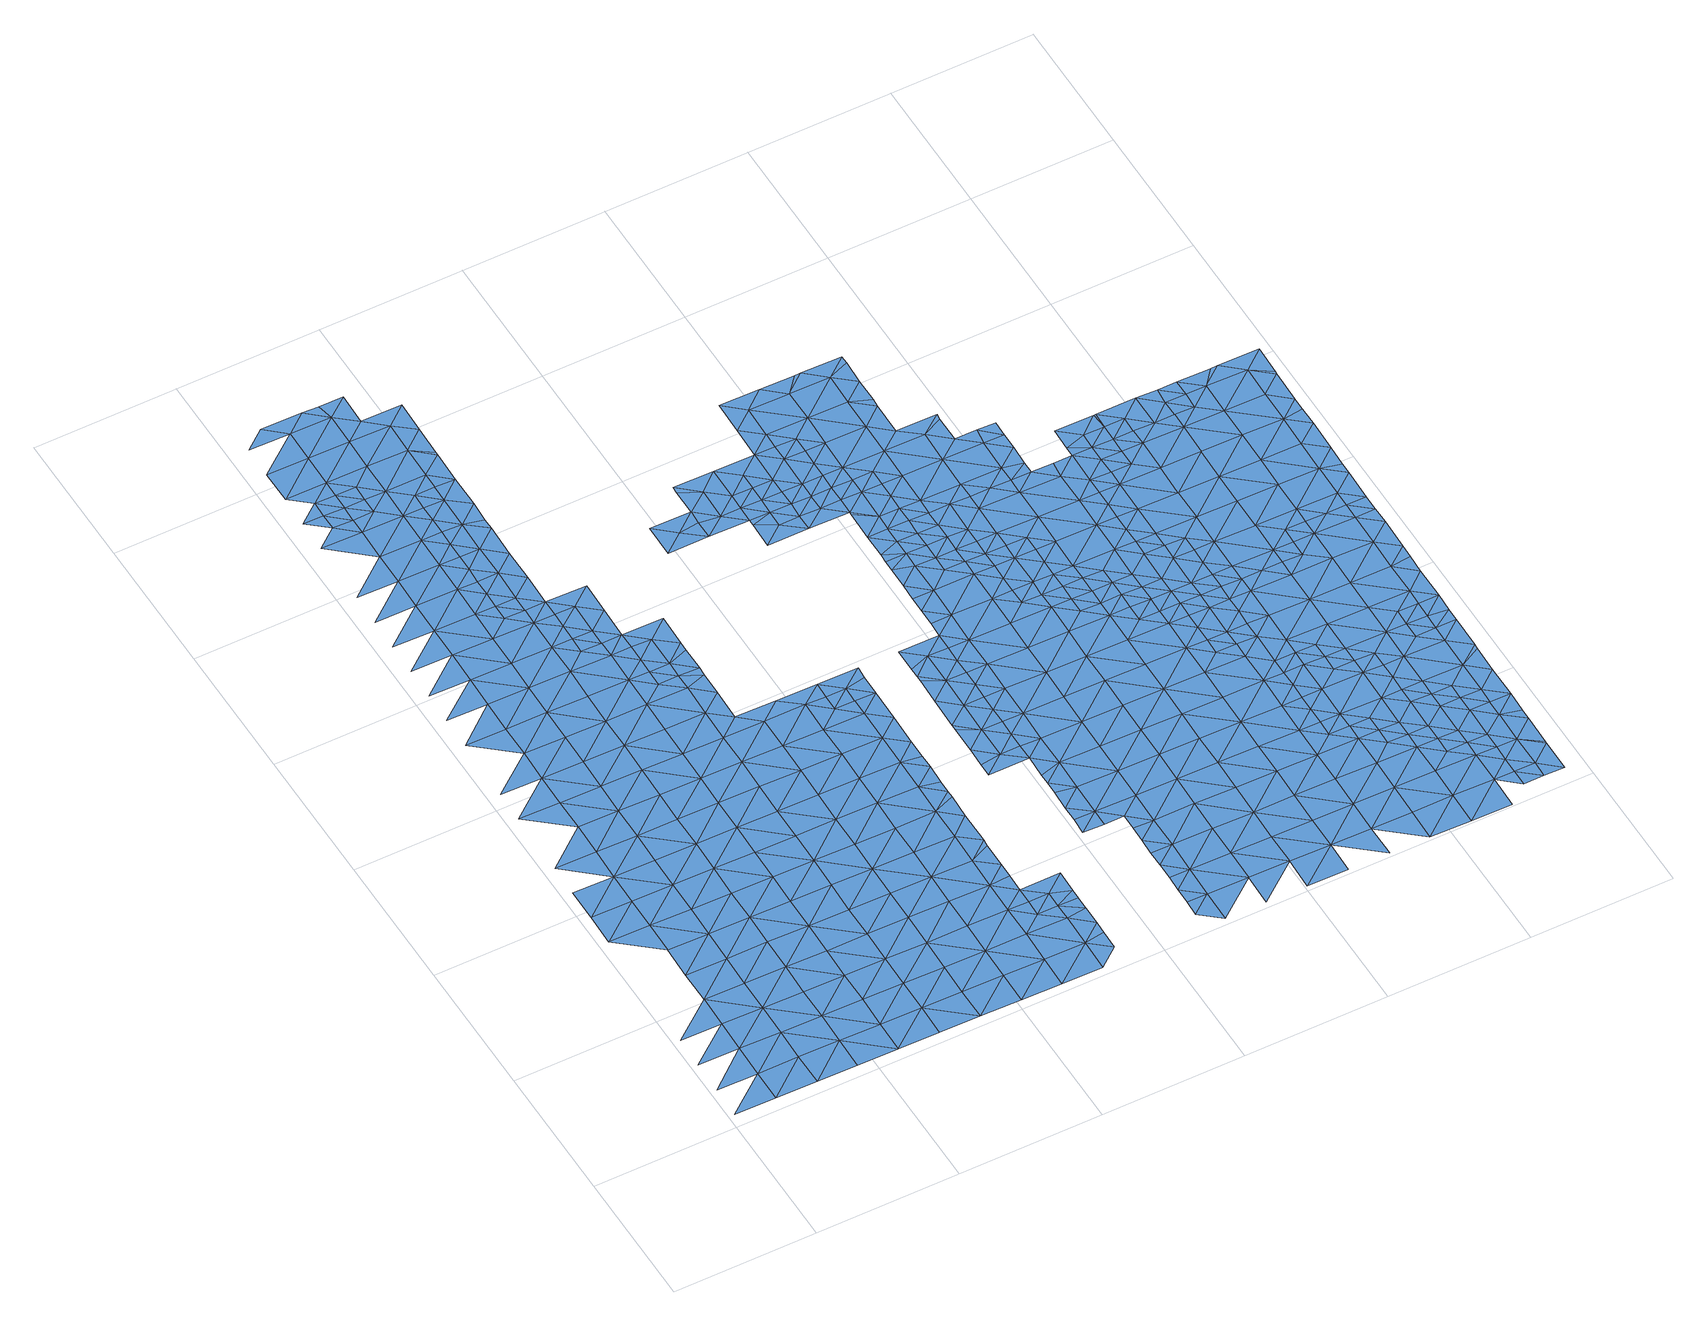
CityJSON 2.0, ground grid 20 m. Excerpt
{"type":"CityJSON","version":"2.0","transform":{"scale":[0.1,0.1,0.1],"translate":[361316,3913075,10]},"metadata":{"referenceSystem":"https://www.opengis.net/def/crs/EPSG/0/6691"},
"CityObjects":{
"waterbody1":{"type":"WaterBody","attributes":{"name":"9","class":"1140","function":"1","WaterBodyRiverFloodingRiskAttribute.description":"5","WaterBodyRiverFloodingRiskAttribute.rankOrg":"2","WaterBodyRiverFloodingRiskAttribute.adminType":"2","WaterBodyRiverFloodingRiskAttribute.scale":"L1"},"geometry":[{"type":"MultiSurface","lod":"1","boundaries":[[[0,1,2]],[[3,2,4]],[[5,4,6]],[[7,6,8]],[[2,1,9]],[[9,1,10]],[[4,2,11]],[[11,2,9]],[[6,4,12]],[[13,14,15]],[[12,4,11]],[[8,6,12]],[[10,16,9]],[[17,15,18]],[[16,11,9]],[[19,20,8]],[[15,14,18]],[[8,12,19]],[[21,8,20]],[[22,17,23]],[[24,12,11]],[[20,25,21]],[[25,14,13]],[[23,17,18]],[[10,26,16]],[[13,21,25]],[[24,11,16]],[[27,28,23]],[[29,30,12]],[[26,31,16]],[[32,28,27]],[[29,12,24]],[[19,12,30]],[[14,25,33]],[[18,14,34]],[[30,35,19]],[[23,18,34]],[[16,36,24]],[[14,33,34]],[[20,19,35]],[[23,37,27]],[[38,32,39]],[[35,40,20]],[[16,31,36]],[[36,41,24]],[[42,32,27]],[[38,39,43]],[[25,20,40]],[[23,34,44]],[[45,30,29]],[[40,46,25]],[[37,23,44]],[[29,24,45]],[[47,43,48]],[[33,25,46]],[[48,49,50]],[[42,27,37]],[[24,41,45]],[[39,32,42]],[[51,35,30]],[[49,52,50]],[[53,44,34]],[[34,33,54]],[[55,56,31]],[[54,33,46]],[[53,37,44]],[[57,30,45]],[[43,39,58]],[[52,59,60]],[[36,31,56]],[[58,39,42]],[[56,61,36]],[[51,30,57]],[[40,35,51]],[[53,34,54]],[[62,46,40]],[[59,63,64]],[[41,36,61]],[[37,65,42]],[[43,58,66]],[[48,43,67]],[[48,68,49]],[[61,69,41]],[[45,69,57]],[[67,43,66]],[[70,40,51]],[[67,68,48]],[[46,62,54]],[[45,41,69]],[[71,52,49]],[[37,53,72]],[[42,73,58]],[[74,56,55]],[[62,40,70]],[[65,37,72]],[[65,73,42]],[[57,75,51]],[[71,59,52]],[[76,53,54]],[[77,66,58]],[[78,63,79]],[[73,77,58]],[[74,80,56]],[[81,63,59]],[[82,72,53]],[[56,83,61]],[[57,69,75]],[[84,67,66]],[[51,85,70]],[[49,68,71]],[[54,62,86]],[[87,79,88]],[[71,81,59]],[[80,83,56]],[[76,54,86]],[[89,69,61]],[[77,84,66]],[[84,68,67]],[[51,75,90]],[[63,91,79]],[[72,92,65]],[[93,88,94]],[[81,91,63]],[[83,89,61]],[[95,86,62]],[[82,92,72]],[[92,73,65]],[[96,75,69]],[[51,90,85]],[[53,76,82]],[[62,70,95]],[[97,88,79]],[[98,94,99]],[[68,100,71]],[[91,101,79]],[[89,96,69]],[[99,102,103]],[[104,77,73]],[[105,90,75]],[[70,85,95]],[[106,100,68]],[[86,107,76]],[[74,108,80]],[[101,97,79]],[[106,68,84]],[[95,107,86]],[[109,110,111]],[[71,112,81]],[[111,103,102]],[[96,105,75]],[[113,110,109]],[[88,114,94]],[[115,85,90]],[[100,112,71]],[[80,116,83]],[[76,117,82]],[[73,92,104]],[[104,118,77]],[[77,119,84]],[[81,120,91]],[[94,121,99]],[[122,111,102]],[[74,123,108]],[[124,125,113]],[[126,117,76]],[[83,116,89]],[[118,119,77]],[[91,127,101]],[[112,120,81]],[[76,107,126]],[[88,97,114]],[[84,128,106]],[[129,124,113]],[[115,90,105]],[[95,85,115]],[[99,130,102]],[[127,131,101]],[[80,108,116]],[[132,125,133]],[[134,96,89]],[[102,135,122]],[[119,128,84]],[[131,136,101]],[[137,107,95]],[[91,120,127]],[[116,138,89]],[[139,104,92]],[[106,128,100]],[[133,125,124]],[[92,82,140]],[[97,101,136]],[[94,114,121]],[[138,134,89]],[[130,135,102]],[[141,112,100]],[[137,126,107]],[[142,105,96]],[[143,144,97]],[[82,117,140]],[[143,97,136]],[[95,115,145]],[[129,146,124]],[[147,132,133]],[[148,141,100]],[[114,97,144]],[[104,149,118]],[[99,121,130]],[[128,148,100]],[[150,127,120]],[[134,142,96]],[[141,151,112]],[[142,115,105]],[[137,95,145]],[[152,153,147]],[[108,154,116]],[[151,155,112]],[[112,155,120]],[[108,123,154]],[[156,157,114]],[[92,140,139]],[[156,114,144]],[[118,149,119]],[[137,158,126]],[[121,114,157]],[[130,159,135]],[[160,150,120]],[[159,146,161]],[[123,162,154]],[[163,124,146]],[[164,138,116]],[[119,165,128]],[[161,135,159]],[[166,160,120]],[[167,145,115]],[[168,169,121]],[[117,170,140]],[[104,139,149]],[[168,121,157]],[[120,155,166]],[[117,126,170]],[[149,171,119]],[[130,121,169]],[[172,141,148]],[[173,164,116]],[[174,147,133]],[[165,175,128]],[[170,126,158]],[[133,124,176]],[[175,177,128]],[[178,134,138]],[[128,177,148]],[[163,146,159]],[[179,115,142]],[[119,171,165]],[[152,147,180]],[[116,154,173]],[[181,182,130]],[[183,139,140]],[[130,182,159]],[[145,184,137]],[[130,169,181]],[[124,163,176]],[[177,185,148]],[[167,115,179]],[[167,184,145]],[[186,154,162]],[[185,187,148]],[[134,178,142]],[[172,148,187]],[[149,139,188]],[[183,188,139]],[[174,133,176]],[[140,170,189]],[[182,190,159]],[[191,165,171]],[[192,186,162]],[[193,171,149]],[[188,193,149]],[[180,147,174]],[[154,186,173]],[[138,164,178]],[[194,179,142]],[[195,170,158]],[[140,189,183]],[[158,137,196]],[[197,176,163]],[[193,198,171]],[[163,159,199]],[[196,195,158]],[[180,174,200]],[[195,189,170]],[[164,173,201]],[[202,142,178]],[[191,171,198]],[[203,174,176]],[[137,184,196]],[[179,204,167]],[[201,205,164]],[[182,206,190]],[[205,207,164]],[[159,190,199]],[[208,191,198]],[[204,184,167]],[[178,164,207]],[[209,188,183]],[[142,202,194]],[[201,173,210]],[[173,186,210]],[[211,183,189]],[[212,186,192]],[[206,213,190]],[[207,214,178]],[[197,163,199]],[[176,197,203]],[[195,215,189]],[[200,174,216]],[[216,174,203]],[[178,217,202]],[[204,179,194]],[[218,201,210]],[[178,214,217]],[[204,219,184]],[[211,209,183]],[[220,190,213]],[[186,221,210]],[[199,190,220]],[[222,186,212]],[[202,223,194]],[[224,202,217]],[[211,189,215]],[[221,186,222]],[[225,199,220]],[[223,202,224]],[[196,184,226]],[[196,227,195]],[[228,203,197]],[[223,229,194]],[[230,199,225]],[[218,210,231]],[[197,199,230]],[[210,221,231]],[[204,194,229]],[[184,219,226]],[[218,231,232]],[[233,219,204]],[[234,211,215]],[[197,230,228]],[[215,195,227]],[[235,209,211]],[[204,229,236]],[[196,226,227]],[[237,234,215]],[[233,204,236]],[[238,226,219]],[[239,219,233]],[[240,235,211]],[[240,211,234]],[[237,215,227]],[[219,239,238]],[[238,241,226]],[[241,242,226]],[[226,242,227]],[[243,234,237]],[[244,237,227]],[[242,244,227]],[[245,243,237]],[[244,245,237]],[[246,247,248]],[[247,249,250]],[[246,249,247]],[[251,252,253]],[[251,254,252]],[[252,254,255]],[[256,248,247]],[[257,248,256]],[[258,259,260]],[[258,253,259]],[[261,257,256]],[[253,252,259]],[[255,262,252]],[[260,263,264]],[[256,265,261]],[[266,265,267]],[[266,261,265]],[[263,260,259]],[[268,256,247]],[[269,264,263]],[[265,270,267]],[[270,262,271]],[[247,250,268]],[[272,252,262]],[[252,273,259]],[[271,267,270]],[[274,275,276]],[[275,269,263]],[[274,269,275]],[[272,273,252]],[[273,263,259]],[[256,277,265]],[[272,262,270]],[[278,276,279]],[[280,277,256]],[[276,275,279]],[[281,278,279]],[[282,270,265]],[[283,275,263]],[[256,268,280]],[[273,284,263]],[[285,286,287]],[[285,281,286]],[[277,282,265]],[[281,279,286]],[[283,279,275]],[[288,272,270]],[[289,290,291]],[[290,287,286]],[[289,287,290]],[[282,288,270]],[[283,263,284]],[[292,273,272]],[[291,293,294]],[[268,295,296]],[[283,297,279]],[[279,298,286]],[[293,291,290]],[[280,268,296]],[[288,292,272]],[[299,294,293]],[[300,284,273]],[[301,302,303]],[[301,299,302]],[[304,305,280]],[[305,282,277]],[[292,300,273]],[[299,293,302]],[[298,279,297]],[[290,286,298]],[[306,293,290]],[[280,296,304]],[[277,280,305]],[[298,306,290]],[[307,303,302]],[[308,303,307]],[[309,288,282]],[[310,308,307]],[[311,297,283]],[[312,302,293]],[[283,284,313]],[[314,310,307]],[[315,310,314]],[[315,316,317]],[[296,318,304]],[[319,312,293]],[[284,300,313]],[[296,320,318]],[[319,293,306]],[[282,305,309]],[[321,307,302]],[[297,322,298]],[[316,315,314]],[[323,314,307]],[[324,325,288]],[[311,283,313]],[[320,326,318]],[[304,327,305]],[[288,309,324]],[[292,288,325]],[[292,328,300]],[[321,323,307]],[[298,329,306]],[[330,316,314]],[[325,328,292]],[[322,297,311]],[[321,302,312]],[[330,314,323]],[[304,318,327]],[[306,331,319]],[[332,316,330]],[[309,333,324]],[[298,322,329]],[[305,327,334]],[[309,305,333]],[[312,319,335]],[[313,300,336]],[[337,323,321]],[[335,338,312]],[[311,313,336]],[[338,339,312]],[[340,322,311]],[[331,306,329]],[[305,334,333]],[[300,328,336]],[[321,312,339]],[[335,319,331]],[[341,337,321]],[[327,342,334]],[[325,343,328]],[[340,311,336]],[[318,344,345]],[[327,318,342]],[[321,339,341]],[[324,333,346]],[[325,324,343]],[[322,347,329]],[[348,335,331]],[[349,331,329]],[[342,318,345]],[[337,341,350]],[[324,346,343]],[[328,351,336]],[[352,322,340]],[[343,351,328]],[[347,349,329]],[[353,348,331]],[[333,354,346]],[[331,349,353]],[[355,340,336]],[[322,352,347]],[[334,342,356]],[[333,334,354]],[[348,353,357]],[[358,342,345]],[[334,356,354]],[[346,359,343]],[[336,351,360]],[[361,349,347]],[[352,362,347]],[[355,336,360]],[[363,345,364]],[[352,340,355]],[[365,356,342]],[[346,354,359]],[[355,366,352]],[[362,367,347]],[[347,368,361]],[[358,345,363]],[[367,368,347]],[[352,366,362]],[[369,354,356]],[[343,359,370]],[[351,343,371]],[[354,372,359]],[[365,342,358]],[[360,351,371]],[[343,370,371]],[[355,360,373]],[[364,374,363]],[[375,362,366]],[[376,377,359]],[[374,358,363]],[[369,356,365]],[[354,369,372]],[[376,359,372]],[[378,379,355]],[[378,355,373]],[[370,359,377]],[[380,360,371]],[[366,355,379]],[[373,360,380]],[[381,375,366]],[[382,383,370]],[[370,383,371]],[[384,381,366]],[[364,385,374]],[[370,377,382]],[[386,365,358]],[[366,379,384]],[[387,372,369]],[[388,373,380]],[[389,390,371]],[[391,358,374]],[[371,383,389]],[[369,365,392]],[[380,371,390]],[[393,387,369]],[[392,393,369]],[[394,388,380]],[[393,395,387]],[[396,374,385]],[[358,391,386]],[[392,365,386]],[[380,390,394]],[[374,397,391]],[[398,392,386]],[[399,386,391]],[[394,390,400]],[[400,390,401]],[[385,402,396]],[[397,399,391]],[[403,398,386]],[[399,403,386]],[[404,394,400]],[[405,394,404]],[[397,374,396]],[[406,405,404]],[[401,407,400]],[[408,398,403]],[[409,410,411]],[[412,406,404]],[[411,406,412]],[[413,399,397]],[[414,415,416]],[[409,411,412]],[[417,400,407]],[[400,418,404]],[[419,420,396]],[[419,396,421]],[[407,414,422]],[[417,418,400]],[[397,396,420]],[[414,416,422]],[[423,413,397]],[[417,407,422]],[[412,424,409]],[[425,426,427]],[[423,397,420]],[[416,428,422]],[[412,404,418]],[[413,423,429]],[[418,430,412]],[[431,426,432]],[[426,425,432]],[[412,430,424]],[[433,428,434]],[[433,431,432]],[[434,431,433]],[[425,435,432]],[[417,422,436]],[[437,418,417]],[[422,428,436]],[[438,424,430]],[[428,433,436]],[[439,440,441]],[[432,442,433]],[[437,417,436]],[[441,443,435]],[[437,444,418]],[[445,436,433]],[[430,446,438]],[[441,440,443]],[[432,435,442]],[[447,445,433]],[[442,447,433]],[[430,418,448]],[[445,449,436]],[[435,443,442]],[[449,450,436]],[[436,450,437]],[[440,451,443]],[[418,444,448]],[[446,430,448]],[[452,442,443]],[[452,443,451]],[[450,453,437]],[[454,445,447]],[[455,447,442]],[[456,446,448]],[[457,446,456]],[[458,455,442]],[[459,457,456]],[[458,442,452]],[[444,437,453]],[[460,454,447]],[[461,459,456]],[[450,462,453]],[[463,444,453]],[[447,455,460]],[[448,464,456]],[[448,444,464]],[[462,465,453]],[[464,444,463]],[[461,456,466]],[[467,463,453]],[[465,467,453]],[[456,468,466]],[[468,456,464]],[[469,464,463]],[[470,469,463]],[[470,463,467]],[[471,466,468]],[[464,472,468]],[[472,464,469]],[[473,471,468]],[[473,468,472]],[[473,474,471]]]}]},
"waterbody2":{"type":"WaterBody","attributes":{"name":"9","class":"1140","function":"1","WaterBodyRiverFloodingRiskAttribute.description":"5","WaterBodyRiverFloodingRiskAttribute.rankOrg":"1","WaterBodyRiverFloodingRiskAttribute.adminType":"2","WaterBodyRiverFloodingRiskAttribute.scale":"L1"},"geometry":[{"type":"MultiSurface","lod":"1","boundaries":[[[475,113,109]],[[146,129,161]],[[129,113,475]],[[122,109,111]],[[129,475,161]],[[135,161,475]],[[122,135,475]],[[109,122,475]]]}]},
"waterbody3":{"type":"WaterBody","attributes":{"name":"9","class":"1140","function":"1","WaterBodyRiverFloodingRiskAttribute.description":"5","WaterBodyRiverFloodingRiskAttribute.rankOrg":"1","WaterBodyRiverFloodingRiskAttribute.adminType":"2","WaterBodyRiverFloodingRiskAttribute.scale":"L1"},"geometry":[{"type":"MultiSurface","lod":"1","boundaries":[[[136,131,476]],[[477,476,160]],[[150,160,476]],[[131,150,476]],[[127,150,131]],[[143,136,478]],[[144,143,478]],[[479,144,478]],[[480,479,478]],[[481,479,482]],[[181,483,182]],[[478,136,476]],[[181,169,483]],[[481,482,484]],[[213,483,485]],[[483,481,485]],[[169,481,483]],[[169,168,481]],[[168,157,481]],[[481,157,479]],[[157,156,479]],[[213,206,483]],[[477,478,476]],[[156,144,479]],[[485,481,484]],[[480,478,477]],[[206,182,483]],[[482,479,480]]]}]},
"waterbody4":{"type":"WaterBody","attributes":{"name":"9","class":"1140","function":"1","WaterBodyRiverFloodingRiskAttribute.description":"5","WaterBodyRiverFloodingRiskAttribute.rankOrg":"1","WaterBodyRiverFloodingRiskAttribute.adminType":"2","WaterBodyRiverFloodingRiskAttribute.scale":"L1"},"geometry":[{"type":"MultiSurface","lod":"1","boundaries":[[[172,151,141]],[[187,486,487]],[[487,486,488]],[[155,487,488]],[[172,187,487]],[[151,172,487]],[[166,155,488]],[[166,488,160]],[[486,489,488]],[[151,487,155]],[[489,160,488]]]}]},
"waterbody5":{"type":"WaterBody","attributes":{"name":"9","class":"1140","function":"1","WaterBodyRiverFloodingRiskAttribute.description":"5","WaterBodyRiverFloodingRiskAttribute.rankOrg":"1","WaterBodyRiverFloodingRiskAttribute.adminType":"2","WaterBodyRiverFloodingRiskAttribute.scale":"L1"},"geometry":[{"type":"MultiSurface","lod":"1","boundaries":[[[490,491,187]],[[492,493,494]],[[490,494,491]],[[492,494,490]],[[492,490,177]],[[185,177,490]],[[175,492,177]],[[490,187,185]],[[208,493,492]],[[175,191,492]],[[492,191,208]],[[191,175,165]]]}]},
"waterbody6":{"type":"WaterBody","attributes":{"name":"9","class":"1140","function":"1","WaterBodyRiverFloodingRiskAttribute.description":"5","WaterBodyRiverFloodingRiskAttribute.rankOrg":"1","WaterBodyRiverFloodingRiskAttribute.adminType":"2","WaterBodyRiverFloodingRiskAttribute.scale":"L1"},"geometry":[{"type":"MultiSurface","lod":"1","boundaries":[[[495,496,207]],[[201,495,205]],[[218,495,201]],[[218,232,497]],[[218,497,495]],[[496,495,497]],[[207,205,495]]]}]},
"waterbody7":{"type":"WaterBody","attributes":{"name":"9","class":"1140","function":"1","WaterBodyRiverFloodingRiskAttribute.description":"5","WaterBodyRiverFloodingRiskAttribute.rankOrg":"1","WaterBodyRiverFloodingRiskAttribute.adminType":"2","WaterBodyRiverFloodingRiskAttribute.scale":"L1"},"geometry":[{"type":"MultiSurface","lod":"1","boundaries":[[[498,499,500]],[[235,240,500]],[[235,500,499]],[[243,245,500]],[[500,234,243]],[[498,500,245]],[[240,234,500]]]}]},
"waterbody8":{"type":"WaterBody","attributes":{"name":"9","class":"1140","function":"1","WaterBodyRiverFloodingRiskAttribute.description":"5","WaterBodyRiverFloodingRiskAttribute.rankOrg":"1","WaterBodyRiverFloodingRiskAttribute.adminType":"2","WaterBodyRiverFloodingRiskAttribute.scale":"L1"},"geometry":[{"type":"MultiSurface","lod":"1","boundaries":[[[501,502,503]],[[502,504,503]],[[505,501,503]],[[506,505,503]],[[506,503,504]]]}]},
"waterbody9":{"type":"WaterBody","attributes":{"name":"9","class":"1140","function":"1","WaterBodyRiverFloodingRiskAttribute.description":"5","WaterBodyRiverFloodingRiskAttribute.rankOrg":"1","WaterBodyRiverFloodingRiskAttribute.adminType":"2","WaterBodyRiverFloodingRiskAttribute.scale":"L1"},"geometry":[{"type":"MultiSurface","lod":"1","boundaries":[[[289,507,287]],[[508,509,510]],[[511,269,512]],[[511,512,513]],[[514,513,512]],[[514,512,515]],[[515,516,514]],[[278,515,276]],[[515,278,281]],[[517,515,281]],[[512,269,274]],[[276,515,512]],[[515,517,518]],[[517,281,285]],[[507,519,520]],[[516,515,518]],[[512,274,276]],[[517,520,518]],[[519,507,509]],[[289,291,507]],[[299,521,510]],[[508,510,521]],[[507,291,510]],[[507,510,509]],[[294,510,291]],[[294,299,510]],[[285,287,517]],[[517,287,507]],[[517,507,520]]]}]},
"waterbody10":{"type":"WaterBody","attributes":{"name":"9","class":"1140","function":"1","WaterBodyRiverFloodingRiskAttribute.description":"5","WaterBodyRiverFloodingRiskAttribute.rankOrg":"2","WaterBodyRiverFloodingRiskAttribute.adminType":"2","WaterBodyRiverFloodingRiskAttribute.scale":"L1"},"geometry":[{"type":"MultiSurface","lod":"1","boundaries":[[[522,523,524]],[[523,525,526]],[[525,523,527]],[[525,527,528]],[[528,527,529]],[[529,527,522]],[[523,522,527]]]}]},
"waterbody11":{"type":"WaterBody","attributes":{"name":"9","class":"1140","function":"1","WaterBodyRiverFloodingRiskAttribute.description":"5","WaterBodyRiverFloodingRiskAttribute.rankOrg":"3","WaterBodyRiverFloodingRiskAttribute.adminType":"2","WaterBodyRiverFloodingRiskAttribute.scale":"L1"},"geometry":[{"type":"MultiSurface","lod":"1","boundaries":[[[530,523,526]],[[530,531,532]],[[523,533,524]],[[534,531,530]],[[534,530,526]],[[532,533,530]],[[535,533,532]],[[533,523,530]]]}]},
"waterbody12":{"type":"WaterBody","attributes":{"name":"9","class":"1140","function":"1","WaterBodyRiverFloodingRiskAttribute.description":"5","WaterBodyRiverFloodingRiskAttribute.rankOrg":"2","WaterBodyRiverFloodingRiskAttribute.adminType":"2","WaterBodyRiverFloodingRiskAttribute.scale":"L1"},"geometry":[{"type":"MultiSurface","lod":"1","boundaries":[[[536,504,537]],[[533,535,538]],[[536,537,539]],[[540,541,542]],[[542,543,540]],[[544,543,542]],[[502,538,504]],[[545,546,542]],[[542,531,545]],[[547,535,548]],[[532,548,535]],[[549,550,551]],[[549,546,545]],[[502,501,538]],[[504,538,537]],[[537,538,535]],[[537,535,547]],[[537,547,539]],[[541,548,531]],[[532,531,548]],[[534,526,545]],[[542,541,531]],[[545,526,550]],[[546,544,542]],[[534,545,531]],[[550,549,545]],[[533,538,524]],[[501,524,538]],[[541,547,548]]]}]},
"waterbody13":{"type":"WaterBody","attributes":{"name":"9","class":"1140","function":"1","WaterBodyRiverFloodingRiskAttribute.description":"5","WaterBodyRiverFloodingRiskAttribute.rankOrg":"3","WaterBodyRiverFloodingRiskAttribute.adminType":"2","WaterBodyRiverFloodingRiskAttribute.scale":"L1"},"geometry":[{"type":"MultiSurface","lod":"1","boundaries":[[[525,528,552]],[[552,528,553]],[[554,552,553]],[[554,551,552]],[[550,526,525]],[[552,551,550]],[[550,525,552]]]}]},
"waterbody14":{"type":"WaterBody","attributes":{"name":"9","class":"1140","function":"1","WaterBodyRiverFloodingRiskAttribute.description":"5","WaterBodyRiverFloodingRiskAttribute.rankOrg":"3","WaterBodyRiverFloodingRiskAttribute.adminType":"2","WaterBodyRiverFloodingRiskAttribute.scale":"L1"},"geometry":[{"type":"MultiSurface","lod":"1","boundaries":[[[555,317,316]],[[556,316,332]],[[557,556,332]],[[316,556,555]],[[557,558,556]],[[558,559,556]],[[559,555,556]],[[560,558,557]]]}]},
"waterbody15":{"type":"WaterBody","attributes":{"name":"9","class":"1140","function":"1","WaterBodyRiverFloodingRiskAttribute.description":"5","WaterBodyRiverFloodingRiskAttribute.rankOrg":"2","WaterBodyRiverFloodingRiskAttribute.adminType":"2","WaterBodyRiverFloodingRiskAttribute.scale":"L1"},"geometry":[{"type":"MultiSurface","lod":"1","boundaries":[[[561,562,553]],[[554,563,551]],[[553,564,554]],[[563,564,565]],[[566,564,562]],[[563,554,564]],[[553,562,564]],[[567,565,564]],[[566,567,564]],[[568,566,562]],[[559,558,562]],[[561,559,562]],[[568,558,560]],[[558,568,562]]]}]},
"waterbody16":{"type":"WaterBody","attributes":{"name":"9","class":"1140","function":"1","WaterBodyRiverFloodingRiskAttribute.description":"5","WaterBodyRiverFloodingRiskAttribute.rankOrg":"3","WaterBodyRiverFloodingRiskAttribute.adminType":"2","WaterBodyRiverFloodingRiskAttribute.scale":"L1"},"geometry":[{"type":"MultiSurface","lod":"1","boundaries":[[[569,337,350]],[[570,569,350]],[[330,323,337]],[[330,571,332]],[[571,330,569]],[[572,571,569]],[[330,337,569]],[[570,572,569]]]}]},
"waterbody17":{"type":"WaterBody","attributes":{"name":"9","class":"1140","function":"1","WaterBodyRiverFloodingRiskAttribute.description":"5","WaterBodyRiverFloodingRiskAttribute.rankOrg":"3","WaterBodyRiverFloodingRiskAttribute.adminType":"2","WaterBodyRiverFloodingRiskAttribute.scale":"L1"},"geometry":[{"type":"MultiSurface","lod":"1","boundaries":[[[573,574,348]],[[348,574,335]],[[338,335,574]],[[341,339,575]],[[576,575,577]],[[573,577,574]],[[339,338,574]],[[578,579,575]],[[339,574,575]],[[579,350,575]],[[576,578,575]],[[341,575,350]],[[575,574,577]],[[573,348,357]]]}]},
"waterbody18":{"type":"WaterBody","attributes":{"name":"9","class":"1140","function":"1","WaterBodyRiverFloodingRiskAttribute.description":"5","WaterBodyRiverFloodingRiskAttribute.rankOrg":"1","WaterBodyRiverFloodingRiskAttribute.adminType":"2","WaterBodyRiverFloodingRiskAttribute.scale":"L1"},"geometry":[{"type":"MultiSurface","lod":"1","boundaries":[[[567,566,580]],[[581,580,566]],[[581,566,568]],[[582,583,584]],[[582,584,585]],[[586,582,585]],[[582,586,587]],[[582,587,588]],[[588,587,589]],[[590,591,592]],[[593,594,595]],[[596,594,593]],[[597,594,596]],[[598,541,540]],[[549,599,546]],[[568,600,581]],[[584,601,585]],[[586,585,598]],[[586,602,587]],[[602,603,587]],[[602,604,603]],[[587,603,605]],[[583,582,588]],[[589,587,605]],[[604,602,606]],[[602,607,606]],[[607,608,599]],[[563,565,599]],[[565,567,580]],[[591,580,581]],[[609,610,611]],[[610,612,595]],[[612,593,595]],[[593,613,596]],[[600,614,581]],[[615,614,616]],[[616,613,615]],[[613,593,615]],[[549,551,599]],[[591,615,593]],[[615,591,581]],[[593,612,591]],[[612,592,591]],[[612,609,592]],[[609,612,610]],[[615,581,614]],[[560,600,568]],[[540,543,598]],[[544,546,608]],[[599,608,546]],[[608,543,544]],[[608,586,543]],[[608,607,586]],[[602,586,607]],[[543,586,598]],[[551,563,599]],[[585,601,617]],[[585,617,598]],[[617,541,598]],[[618,606,607]],[[618,607,619]],[[599,619,607]],[[565,619,599]],[[580,619,565]],[[619,580,591]],[[619,591,590]],[[620,590,592]],[[590,620,621]],[[590,618,619]],[[590,621,618]]]}]},
"waterbody19":{"type":"WaterBody","attributes":{"name":"9","class":"1140","function":"1","WaterBodyRiverFloodingRiskAttribute.description":"5","WaterBodyRiverFloodingRiskAttribute.rankOrg":"3","WaterBodyRiverFloodingRiskAttribute.adminType":"2","WaterBodyRiverFloodingRiskAttribute.scale":"L1"},"geometry":[{"type":"MultiSurface","lod":"1","boundaries":[[[622,361,368]],[[622,623,624]],[[622,624,625]],[[353,625,357]],[[625,353,361]],[[625,361,622]],[[361,353,349]],[[624,357,625]]]}]},
"waterbody20":{"type":"WaterBody","attributes":{"name":"9","class":"1140","function":"1","WaterBodyRiverFloodingRiskAttribute.description":"5","WaterBodyRiverFloodingRiskAttribute.rankOrg":"2","WaterBodyRiverFloodingRiskAttribute.adminType":"2","WaterBodyRiverFloodingRiskAttribute.scale":"L1"},"geometry":[{"type":"MultiSurface","lod":"1","boundaries":[[[626,627,628]],[[622,629,630]],[[622,368,629]],[[631,632,633]],[[614,600,634]],[[627,635,578]],[[557,332,571]],[[570,350,635]],[[635,572,570]],[[635,627,636]],[[637,636,627]],[[638,633,381]],[[633,638,631]],[[639,640,641]],[[642,639,641]],[[631,642,641]],[[643,642,631]],[[643,631,410]],[[613,636,637]],[[636,613,616]],[[644,597,645]],[[597,637,645]],[[597,596,637]],[[637,626,645]],[[626,646,645]],[[647,646,626]],[[648,649,641]],[[641,649,632]],[[632,649,630]],[[573,624,650]],[[622,630,623]],[[629,632,630]],[[631,641,632]],[[640,648,641]],[[651,649,652]],[[652,653,651]],[[654,628,653]],[[654,655,628]],[[626,655,647]],[[616,614,636]],[[596,613,637]],[[649,651,630]],[[572,635,636]],[[627,578,656]],[[635,350,579]],[[656,578,576]],[[576,577,656]],[[577,573,650]],[[630,651,623]],[[623,651,650]],[[650,651,628]],[[651,653,628]],[[628,656,650]],[[656,628,627]],[[628,655,626]],[[656,577,650]],[[624,623,650]],[[624,573,357]],[[579,578,635]],[[626,637,627]],[[657,658,659]],[[660,659,658]],[[646,657,659]],[[557,634,560]],[[571,634,557]],[[571,572,634]],[[634,572,614]],[[614,572,636]],[[600,560,634]],[[638,410,631]],[[646,661,645]],[[644,645,661]],[[660,662,659]],[[662,660,663]],[[662,661,659]],[[661,646,659]]]}]},
"waterbody21":{"type":"WaterBody","attributes":{"name":"9","class":"1140","function":"1","WaterBodyRiverFloodingRiskAttribute.description":"5","WaterBodyRiverFloodingRiskAttribute.rankOrg":"3","WaterBodyRiverFloodingRiskAttribute.adminType":"2","WaterBodyRiverFloodingRiskAttribute.scale":"L1"},"geometry":[{"type":"MultiSurface","lod":"1","boundaries":[[[629,368,664]],[[633,629,664]],[[633,664,375]],[[633,375,381]],[[362,375,664]],[[367,664,368]],[[367,362,664]],[[632,629,633]]]}]},
"waterbody22":{"type":"WaterBody","attributes":{"name":"9","class":"1140","function":"1","WaterBodyRiverFloodingRiskAttribute.description":"5","WaterBodyRiverFloodingRiskAttribute.rankOrg":"3","WaterBodyRiverFloodingRiskAttribute.adminType":"2","WaterBodyRiverFloodingRiskAttribute.scale":"L1"},"geometry":[{"type":"MultiSurface","lod":"1","boundaries":[[[411,410,638]],[[411,638,665]],[[665,384,379]],[[384,665,381]],[[638,381,665]],[[388,394,666]],[[405,406,666]],[[411,665,406]],[[665,666,406]],[[379,666,665]],[[379,378,666]],[[378,388,666]],[[378,373,388]],[[405,666,394]]]}]},
"waterbody23":{"type":"WaterBody","attributes":{"name":"9","class":"1140","function":"1","WaterBodyRiverFloodingRiskAttribute.description":"5","WaterBodyRiverFloodingRiskAttribute.rankOrg":"3","WaterBodyRiverFloodingRiskAttribute.adminType":"2","WaterBodyRiverFloodingRiskAttribute.scale":"L1"},"geometry":[{"type":"MultiSurface","lod":"1","boundaries":[[[451,440,667]],[[429,668,667]],[[669,670,439]],[[403,413,670]],[[423,668,429]],[[423,420,668]],[[419,671,672]],[[420,419,672]],[[668,420,672]],[[451,667,673]],[[673,667,674]],[[674,667,668]],[[674,668,675]],[[675,668,676]],[[676,668,672]],[[419,421,671]],[[425,427,669]],[[669,427,408]],[[670,669,408]],[[670,408,403]],[[393,392,398]],[[393,398,677]],[[398,408,677]],[[413,403,399]],[[413,429,670]],[[670,429,439]],[[439,429,667]],[[440,439,667]],[[441,435,425]],[[426,431,678]],[[426,678,427]],[[427,678,677]],[[677,678,395]],[[395,678,679]],[[387,395,679]],[[434,680,431]],[[680,678,431]],[[408,427,677]],[[679,678,680]],[[395,393,677]],[[679,372,387]],[[681,682,415]],[[680,682,679]],[[376,372,679]],[[416,415,680]],[[441,425,669]],[[377,376,679]],[[669,439,441]],[[377,679,682]],[[382,377,682]],[[382,682,383]],[[383,682,681]],[[389,383,681]],[[390,389,401]],[[401,389,681]],[[407,401,414]],[[414,401,681]],[[415,682,680]],[[415,414,681]],[[428,416,680]],[[434,428,680]],[[676,672,683]],[[671,683,672]]]}]},
"waterbody24":{"type":"WaterBody","attributes":{"name":"9","class":"1140","function":"1","WaterBodyRiverFloodingRiskAttribute.description":"5","WaterBodyRiverFloodingRiskAttribute.rankOrg":"1","WaterBodyRiverFloodingRiskAttribute.adminType":"2","WaterBodyRiverFloodingRiskAttribute.scale":"L1"},"geometry":[{"type":"MultiSurface","lod":"1","boundaries":[[[684,685,686]],[[685,684,687]],[[688,686,689]],[[685,689,686]],[[661,662,688]],[[684,662,663]],[[686,662,684]],[[688,662,686]]]}]},
"waterbody25":{"type":"WaterBody","attributes":{"name":"9","class":"1140","function":"1","WaterBodyRiverFloodingRiskAttribute.description":"5","WaterBodyRiverFloodingRiskAttribute.rankOrg":"1","WaterBodyRiverFloodingRiskAttribute.adminType":"2","WaterBodyRiverFloodingRiskAttribute.scale":"L1"},"geometry":[{"type":"MultiSurface","lod":"1","boundaries":[[[647,655,690]],[[647,690,646]],[[657,646,690]],[[655,691,690]],[[658,657,690]],[[660,658,692]],[[660,692,663]],[[693,663,692]],[[694,695,696]],[[697,694,696]],[[698,692,658]],[[698,699,700]],[[701,700,702]],[[701,702,703]],[[704,701,703]],[[705,706,707]],[[708,706,705]],[[703,702,709]],[[705,710,711]],[[710,466,711]],[[466,471,711]],[[705,711,712]],[[702,713,709]],[[714,713,715]],[[716,717,714]],[[718,459,710]],[[446,457,717]],[[461,710,459]],[[461,466,710]],[[692,695,693]],[[695,692,696]],[[698,696,692]],[[700,696,698]],[[696,700,701]],[[719,696,701]],[[704,719,701]],[[720,719,704]],[[721,722,720]],[[721,720,704]],[[721,704,723]],[[723,704,724]],[[724,704,707]],[[707,704,703]],[[707,703,705]],[[705,703,709]],[[705,709,710]],[[709,718,710]],[[713,718,709]],[[714,718,713]],[[718,714,717]],[[718,717,459]],[[457,459,717]],[[699,698,690]],[[698,658,690]],[[643,716,642]],[[725,726,727]],[[726,728,727]],[[697,727,728]],[[727,697,719]],[[729,727,719]],[[727,729,730]],[[730,729,731]],[[729,732,731]],[[732,729,722]],[[697,696,719]],[[720,729,719]],[[725,727,730]],[[729,720,722]],[[707,706,724]],[[708,705,712]],[[409,424,716]],[[424,717,716]],[[424,438,717]],[[438,446,717]],[[643,409,716]],[[409,643,410]],[[639,642,714]],[[716,714,642]],[[714,640,639]],[[640,714,715]],[[733,640,715]],[[648,640,733]],[[649,648,652]],[[654,653,691]],[[691,653,733]],[[654,691,655]],[[652,733,653]],[[652,648,733]],[[715,691,733]],[[715,699,691]],[[715,702,699]],[[715,713,702]],[[699,702,700]],[[691,699,690]],[[471,474,711]],[[474,712,711]]]}]},
"waterbody26":{"type":"WaterBody","attributes":{"name":"9","class":"1140","function":"1","WaterBodyRiverFloodingRiskAttribute.description":"5","WaterBodyRiverFloodingRiskAttribute.rankOrg":"1","WaterBodyRiverFloodingRiskAttribute.adminType":"2","WaterBodyRiverFloodingRiskAttribute.scale":"L1"},"geometry":[{"type":"MultiSurface","lod":"1","boundaries":[[[462,449,734]],[[449,462,450]],[[454,449,445]],[[449,454,734]],[[462,734,465]],[[734,735,465]],[[454,735,734]],[[735,454,460]]]}]},
"waterbody27":{"type":"WaterBody","attributes":{"name":"9","class":"1140","function":"1","WaterBodyRiverFloodingRiskAttribute.description":"5","WaterBodyRiverFloodingRiskAttribute.rankOrg":"2","WaterBodyRiverFloodingRiskAttribute.adminType":"2","WaterBodyRiverFloodingRiskAttribute.scale":"L1"},"geometry":[{"type":"MultiSurface","lod":"1","boundaries":[[[693,695,736]],[[684,663,736]],[[687,684,736]],[[726,737,728]],[[663,693,736]],[[728,737,738]],[[728,738,697]],[[694,697,738]],[[695,738,739]],[[738,695,694]],[[737,739,738]],[[739,687,736]],[[695,739,736]]]}]}
},
"vertices":[
[9,20,9],[66,19,9],[66,65,9],[10,66,9],[67,112,9],[10,113,9],[68,158,9],[11,159,9],[69,204,9],[123,65,9],[123,18,9],[124,111,9],[125,157,9],[70,297,9],[71,343,9],[14,344,9],[180,64,9],[15,390,9],[71,389,9],[125,203,9],[126,249,9],[69,250,9],[15,436,9],[72,435,9],[181,110,9],[127,296,9],[179,17,9],[73,481,9],[16,482,9],[181,156,9],[182,202,9],[236,17,9],[74,528,9],[128,342,9],[128,388,9],[183,249,9],[237,63,9],[130,480,9],[17,575,9],[74,574,9],[184,295,9],[238,109,9],[130,527,9],[75,620,9],[129,434,9],[238,155,9],[184,341,9],[18,621,9],[76,666,9],[76,712,9],[20,713,9],[240,248,9],[77,759,9],[186,433,9],[185,387,9],[293,16,9],[294,62,9],[239,201,9],[131,573,9],[78,805,9],[20,760,9],[294,108,9],[241,340,9],[79,851,9],[21,806,9],[187,526,9],[132,619,9],[133,665,9],[133,712,9],[295,154,9],[240,294,9],[134,758,9],[186,480,9],[188,572,9],[350,15,9],[296,201,9],[243,433,9],[189,618,9],[22,852,9],[79,897,9],[350,61,9],[135,804,9],[243,479,9],[351,107,9],[189,664,9],[297,293,9],[242,386,9],[22,898,9],[80,944,9],[352,153,9],[296,247,9],[135,850,9],[244,525,9],[23,944,9],[81,990,9],[298,339,9],[353,200,9],[137,943,9],[24,991,9],[81,1036,9],[191,757,9],[136,896,9],[82,1082,9],[25,1083,9],[245,571,9],[353,246,9],[190,711,9],[299,385,9],[407,60,9],[54,1129,9],[26,1129,9],[54,1106,9],[191,803,9],[55,1152,9],[138,989,9],[354,292,9],[408,106,9],[300,478,9],[245,617,9],[246,664,9],[192,849,9],[138,1035,9],[82,1105,9],[407,14,9],[84,1175,9],[27,1175,9],[299,432,9],[164,873,9],[247,710,9],[83,1151,9],[139,1081,9],[164,896,9],[27,1222,9],[84,1221,9],[409,199,9],[111,1105,9],[165,919,9],[355,385,9],[409,153,9],[301,570,9],[301,524,9],[219,780,9],[410,245,9],[165,942,9],[166,965,9],[355,338,9],[112,1151,9],[85,1267,9],[248,756,9],[302,617,9],[193,872,9],[220,803,9],[57,1291,9],[28,1268,9],[464,59,9],[220,826,9],[166,988,9],[166,1012,9],[356,431,9],[140,1127,9],[221,872,9],[111,1128,9],[463,13,9],[140,1174,9],[465,152,9],[275,686,9],[221,849,9],[411,337,9],[167,1035,9],[167,1058,9],[357,477,9],[303,663,9],[248,779,9],[465,106,9],[142,1266,9],[275,709,9],[141,1220,9],[276,732,9],[466,198,9],[411,291,9],[114,1290,9],[167,1081,9],[168,1104,9],[358,569,9],[412,384,9],[276,756,9],[521,58,9],[276,779,9],[330,593,9],[358,523,9],[196,1127,9],[303,686,9],[520,12,9],[331,639,9],[468,290,9],[414,476,9],[413,430,9],[198,1219,9],[331,672,9],[197,1173,9],[137,1289,9],[493,128,9],[467,244,9],[170,1243,9],[468,337,9],[494,151,9],[196,1104,9],[494,174,9],[332,685,9],[387,592,9],[522,105,9],[415,569,9],[549,35,9],[224,1103,9],[495,200,9],[414,522,9],[171,1289,9],[495,221,9],[522,128,9],[469,383,9],[225,1149,9],[550,81,9],[549,62,9],[496,267,9],[495,256,9],[225,1153,9],[470,429,9],[470,475,9],[227,1242,9],[496,313,9],[226,1196,9],[550,108,9],[550,127,9],[497,359,9],[443,545,9],[444,591,9],[497,348,9],[471,521,9],[498,405,9],[497,377,9],[443,568,9],[498,424,9],[498,452,9],[471,545,9],[499,498,9],[500,544,9],[663,56,9],[691,56,9],[663,79,9],[662,33,9],[690,10,9],[609,243,9],[637,242,9],[609,265,9],[608,219,9],[637,218,9],[692,102,9],[664,102,9],[610,293,9],[638,288,9],[610,311,9],[664,126,9],[665,218,9],[639,334,9],[610,326,9],[693,148,9],[664,149,9],[665,172,9],[748,55,9],[611,358,9],[693,194,9],[665,195,9],[694,241,9],[695,287,9],[611,381,9],[639,380,9],[611,404,9],[749,147,9],[612,427,9],[640,426,9],[749,101,9],[612,450,9],[750,194,9],[696,379,9],[695,333,9],[612,473,9],[641,473,9],[613,496,9],[751,240,9],[613,519,9],[642,519,9],[613,542,9],[752,286,9],[642,565,9],[614,565,9],[747,9,9],[805,54,9],[697,426,9],[698,472,9],[614,589,9],[752,332,9],[615,611,9],[643,611,9],[615,635,9],[805,100,9],[806,146,9],[698,518,9],[644,657,9],[615,657,9],[807,193,9],[616,681,9],[754,425,9],[700,610,9],[753,378,9],[644,704,9],[616,712,9],[645,727,9],[616,727,9],[862,53,9],[699,564,9],[804,8,9],[700,657,9],[754,471,9],[672,680,9],[808,239,9],[808,285,9],[861,7,9],[862,99,9],[809,331,9],[755,517,9],[673,703,9],[756,563,9],[673,726,9],[864,192,9],[863,146,9],[728,587,9],[810,378,9],[701,680,9],[728,610,9],[728,633,9],[810,424,9],[729,656,9],[919,99,9],[865,284,9],[918,6,9],[918,52,9],[864,238,9],[812,516,9],[756,586,9],[784,540,9],[729,679,9],[866,330,9],[811,470,9],[784,563,9],[920,191,9],[867,423,9],[920,145,9],[785,586,9],[976,98,9],[921,237,9],[867,377,9],[812,539,9],[840,493,9],[975,51,9],[974,5,9],[977,144,9],[868,469,9],[840,516,9],[841,539,9],[977,190,9],[922,283,9],[923,330,9],[949,214,9],[895,399,9],[1032,51,9],[868,492,9],[950,237,9],[950,260,9],[896,422,9],[896,446,9],[923,376,9],[897,492,9],[950,283,9],[951,306,9],[896,469,9],[1031,4,9],[1033,143,9],[978,213,9],[924,399,9],[951,329,9],[951,352,9],[1033,97,9],[1005,167,9],[1006,190,9],[952,398,9],[1006,213,9],[1089,50,9],[1089,96,9],[1034,166,9],[1061,119,9],[980,375,9],[980,352,9],[1088,3,9],[1062,143,9],[981,421,9],[952,422,9],[953,445,9],[1008,351,9],[1062,166,9],[982,490,9],[954,491,9],[953,468,9],[982,467,9],[1090,119,9],[1008,328,9],[1007,305,9],[1036,305,9],[1037,374,9],[1038,420,9],[1117,49,9],[1117,72,9],[1117,26,9],[1036,328,9],[1118,95,9],[1010,490,9],[1091,211,9],[1063,235,9],[1063,212,9],[1064,304,9],[1118,119,9],[1038,466,9],[1064,258,9],[1092,235,9],[1092,281,9],[1064,281,9],[1120,211,9],[1093,327,9],[1094,373,9],[1039,490,9],[1119,165,9],[1147,164,9],[1119,188,9],[1148,234,9],[1148,187,9],[1094,419,9],[1121,303,9],[1067,489,9],[1149,280,9],[1095,466,9],[1121,327,9],[1122,350,9],[1176,164,9],[1176,210,9],[1151,372,9],[1149,303,9],[1177,256,9],[1096,512,9],[1067,512,9],[1177,249,9],[1068,535,9],[1178,303,9],[1096,535,9],[1150,349,9],[1151,419,9],[1152,465,9],[1179,349,9],[1125,534,9],[1179,395,9],[1153,511,9],[1180,441,9],[1180,422,9],[1153,534,9],[1181,487,9],[1181,511,9],[1181,534,9],
[83,1128,9],
[193,896,9],[222,918,9],[194,942,9],[194,988,9],[222,964,9],[195,1034,9],[223,1011,9],[196,1080,9],[223,1027,9],[224,1057,9],
[277,825,9],[248,802,9],[249,848,9],[278,871,9],
[304,755,9],[333,778,9],[304,709,9],[332,719,9],[332,732,9],
[522,151,9],[551,174,9],[550,141,9],
[500,573,9],[501,590,9],[472,568,9],
[448,869,9],[448,895,9],[420,892,9],[449,915,9],[391,869,9],[392,916,9],
[585,520,9],[557,556,9],[557,543,9],[585,566,9],[554,358,9],[583,381,9],[554,377,9],[555,405,9],[583,427,9],[555,444,9],[584,473,9],[555,451,9],[557,534,9],[556,497,9],[557,589,9],
[505,859,9],[533,867,9],[505,868,9],[561,844,9],[562,867,9],[533,844,9],[561,821,9],[504,821,9],
[534,890,9],[562,913,9],[534,913,9],[505,891,9],[562,890,9],[506,914,9],
[449,951,9],[478,937,9],[477,891,9],[450,961,9],[591,959,9],[563,959,9],[591,936,9],[620,958,9],[620,935,9],[590,889,9],[619,912,9],[506,960,9],[534,937,9],[619,889,9],[590,866,9],[618,866,9],
[590,843,9],[618,820,9],[618,843,9],
[617,740,9],[645,750,9],[673,749,9],[645,773,9],[617,773,9],[674,773,9],
[618,816,9],[646,796,9],[647,865,9],[647,842,9],[675,865,9],[675,819,9],[675,842,9],[674,796,9],
[701,703,9],[730,702,9],[702,726,9],[730,725,9],
[785,609,9],[757,610,9],[757,656,9],[786,655,9],[785,632,9],[786,678,9],[758,679,9],
[703,841,9],[703,795,9],[649,1027,9],[669,1050,9],[621,1051,9],[593,1028,9],[649,981,9],[706,1026,9],[678,1050,9],[735,1049,9],[761,887,9],[760,841,9],[789,863,9],[816,793,9],[844,787,9],[845,816,9],[816,770,9],[844,770,9],[592,982,9],[647,889,9],[702,772,9],[565,1052,9],[705,980,9],[734,1003,9],[734,969,9],[735,1037,9],[733,957,9],[705,934,9],[648,935,9],[820,863,9],[845,839,9],[846,862,9],[817,840,9],[787,771,9],[731,772,9],[759,794,9],[759,771,9],[564,1005,9],[733,910,9],[704,888,9],[789,900,9],[790,909,9],
[841,562,9],[841,585,9],[813,586,9],[813,562,9],
[872,700,9],[815,701,9],[871,654,9],[869,538,9],[869,562,9],[925,514,9],[897,538,9],[897,515,9],[702,749,9],[758,702,9],[759,748,9],[815,747,9],[925,491,9],[955,560,9],[955,583,9],[926,561,9],[954,537,9],[954,514,9],[874,769,9],[872,746,9],[900,723,9],[900,700,9],[927,584,9],[898,584,9],[813,609,9],[870,608,9],[899,607,9],[899,630,9],[899,654,9],[900,677,9],[814,655,9],[929,722,9],[957,722,9],[929,746,9],[957,745,9],[901,769,9],[929,769,9],[958,768,9],
[869,515,9],
[925,468,9],[924,422,9],
[1147,141,9],[1146,95,9],[1091,188,9],[1090,142,9],[1145,26,9],[1146,49,9],[1175,133,9],[1175,118,9],[1174,74,9],[1174,71,9],[1034,189,9],[1035,235,9],[978,236,9],[1036,282,9],[979,329,9],[979,283,9],[1174,25,9],
[958,791,9],[956,814,9],[930,792,9],[959,814,9],[901,783,9],[902,815,9],
[928,699,9],[928,653,9],[986,745,9],[986,768,9],[1043,767,9],[1015,767,9],[1043,744,9],[1071,766,9],[985,698,9],[984,652,9],[1042,698,9],[1099,697,9],[1041,651,9],[1098,650,9],[1156,696,9],[1154,603,9],[1183,626,9],[1155,650,9],[1182,596,9],[1097,604,9],[1097,558,9],[1153,557,9],[1182,580,9],[1040,605,9],[983,560,9],[984,606,9],[982,514,9],[1039,513,9],[1040,559,9],[1099,743,9],[1156,742,9],[1184,718,9],[1185,765,9],[1184,699,9],[1184,672,9],[1118,812,9],[1072,813,9],[1100,789,9],[1072,790,9],[1157,788,9],[1129,812,9],[1186,811,9],[1185,769,9],[927,607,9],
[1150,326,9],[1178,322,9],
[987,791,9],[1045,813,9],[1043,790,9],[1015,814,9]
]}
